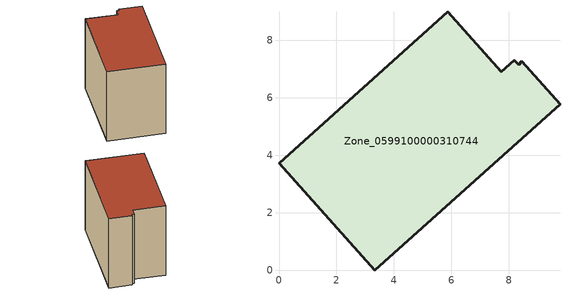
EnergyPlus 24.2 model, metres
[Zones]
Zone_0599100000310744
 floor ground (C_G): 8.45,7.27 9.78,5.78 3.33,0 0,3.72 5.87,9 7.74,6.91 8.19,7.31 8.35,7.15 z0
 wall outside (C_F): 3.33,0 9.78,5.78 8.45,7.27 8.35,7.15 8.19,7.31 7.74,6.91 5.87,9 0,3.72 3.33,0 z0:6.94
 roof outside (C_R): 9.78,5.78 8.45,7.27 8.35,7.15 8.19,7.31 7.74,6.91 5.87,9 0,3.72 3.33,0 z6.94
[BUILDING]
Pand.0599100000310744: North Axis=0; Terrain=City; Loads Convergence Tolerance Value=0.04; Temperature Convergence Tolerance Value=0.4; Solar Distribution=FullExterior; Maximum Number of Warmup Days=25; Minimum Number of Warmup Days=1
[Site:Location]
Rotterdam.The.Hague.AP_ZH_NLD Design_Conditions: Latitude=51.96; Longitude=4.45; Time Zone=1; Elevation=-4.5
[SITE:GROUNDTEMPERATURE:BUILDINGSURFACE]
18, 18, 18, 18, 18, 18, 18, 18, 18, 18, 18, 18
[MATERIAL] Thermal Absorptance=0.9; Solar Absorptance=0.7; Visible Absorptance=0.7
Name | Roughness | Thickness | Conductivity | Density | Specific Heat
G.TI.1946 | MediumSmooth | 0.15 | 1 | 540 | 1210
F.TI.1946 | Rough | 0.3 | 0.857143 | 1920 | 840
R.TI.1946 | MediumRough | 0.2 | 0.1 | 1500 | 1000
[CONSTRUCTION]
C_G: G.TI.1946
C_F: F.TI.1946
C_R: R.TI.1946
[ZONE]
Zone_0599100000310744: Type=1; Multiplier=1; Ceiling Height=Autocalculate; Volume=Autocalculate; Floor Area=autocalculate; Part of Total Floor Area=Yes
[ZONEINFILTRATION:DESIGNFLOWRATE]
Infil_Zone_0599100000310744: Zone or ZoneList or Space or SpaceList=Zone_0599100000310744; Schedule=AlwaysOn; Design Flow Rate Calculation Method=Flow/Area; Flow Rate per Floor Area=0.003; Constant Term Coefficient=1; Temperature Term Coefficient=0; Velocity Term Coefficient=0; Velocity Squared Term Coefficient=0
[HVACTEMPLATE:ZONE:IDEALLOADSAIRSYSTEM]
Zone_0599100000310744: Maximum Heating Supply Air Temperature=50; Minimum Cooling Supply Air Temperature=13; Maximum Heating Supply Air Humidity Ratio=0.0156; Minimum Cooling Supply Air Humidity Ratio=0.0077; Heating Limit=NoLimit; Cooling Limit=NoLimit; Dehumidification Control Type=ConstantSensibleHeatRatio; Cooling Sensible Heat Ratio=0.7; Dehumidification Setpoint=60; Humidification Control Type=None; Humidification Setpoint=30; Outdoor Air Method=None; Outdoor Air Flow Rate per Person=0.00944; Outdoor Air Flow Rate per Zone Floor Area=0; Outdoor Air Flow Rate per Zone=0; Demand Controlled Ventilation Type=None; Outdoor Air Economizer Type=NoEconomizer; Heat Recovery Type=None; Sensible Heat Recovery Effectiveness=0.7; Latent Heat Recovery Effectiveness=0.65
[ZONECONTROL:THERMOSTAT]
ThermostatControl_Zone_0599100000310744: Zone or ZoneList=Zone_0599100000310744; Control Type Schedule=DualSetpointControlType; Control 1=Thermostat_Zone_0599100000310744; Temperature Difference Between Cutout And Setpoint=0
[THERMOSTATSETPOINT:DUALSETPOINT]
Thermostat_Zone_0599100000310744: Heating Setpoint Temperature Schedule=HeatingSetpoint_Zone_0599100000310744; Cooling Setpoint Temperature Schedule=CoolingSetpoint_Zone_0599100000310744
[SCHEDULE:COMPACT]
HeatingSetpoint_Zone_0599100000310744: Through: 12/31, For: AllDays, Until: 24:00, 21
CoolingSetpoint_Zone_0599100000310744: Through: 12/31, For: AllDays, Until: 24:00, 24
DualSetpointControlType: Through: 12/31, For: AllDays, Until: 24:00, 4
AlwaysOn: Through: 12/31, For: AllDays, Until: 24:00, 1
